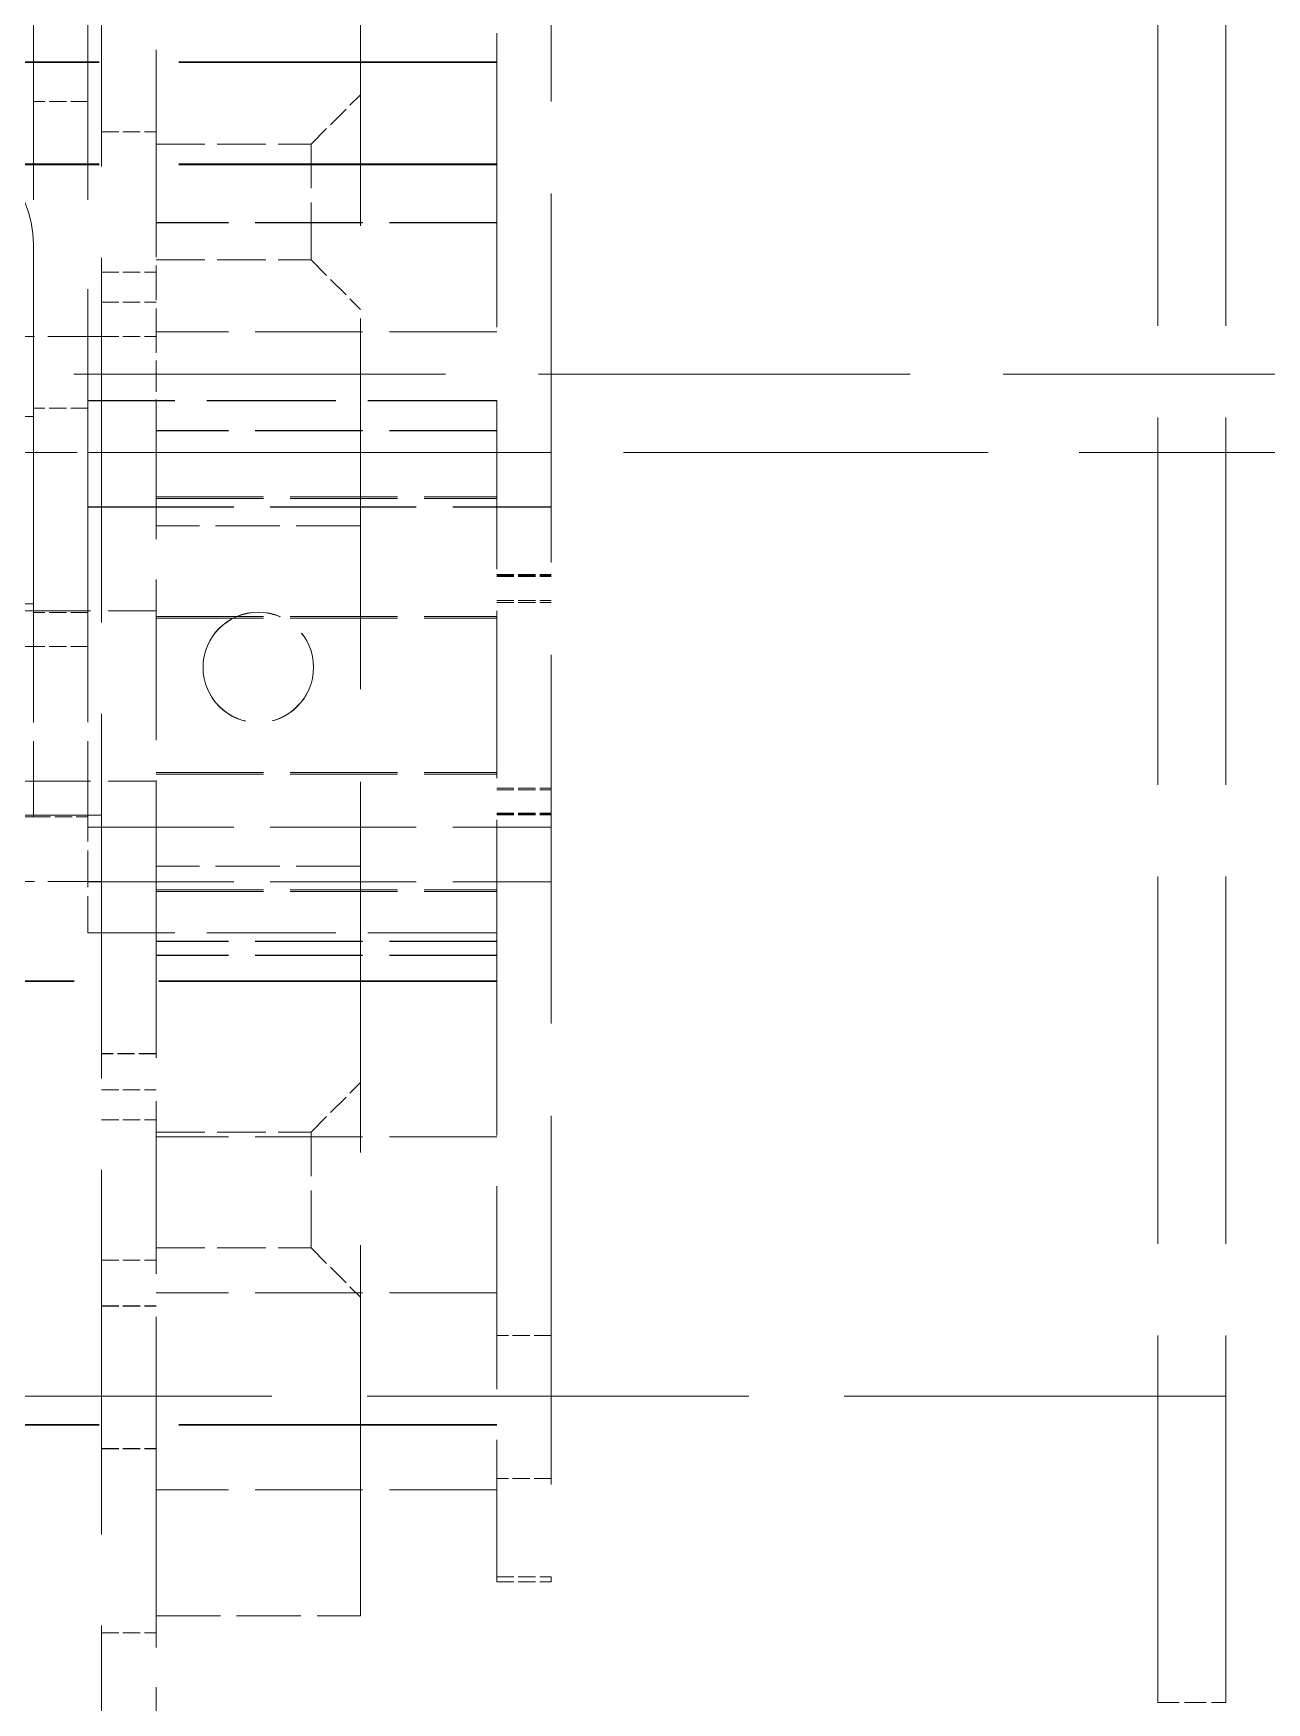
# Model space of a CAD drawing. Header units: millimetres. Extents: x 0 to 5945, y 0 to 4205.
# Drawn here: x 1874.28 to 1910.47, y 2366.46 to 2415.46 of the extents above; entities that cross this region are included whole.
import ezdxf

# ---------------------------------------------------------------- set-up
doc = ezdxf.new("R2010")
doc.units = ezdxf.units.MM
doc.header["$LTSCALE"] = 5
doc.linetypes.add('DASHED', pattern=[0.2067, 0.1654, -0.0413])
doc.layers.add('가려진 것(ISO)', color=2, linetype='DASHED', lineweight=18)

msp = doc.modelspace()

# ---------------------------------------------------------------- linework, layer by layer
at = {"layer": '가려진 것(ISO)', "ltscale": 13.033951}
for p, q in [((1907.276, 2366.457), (1907.276, 2824.457)), ((1909.276, 2366.457), (1909.276, 2824.457))]:
    msp.add_line(p, q, dxfattribs=at)
at = {"layer": '가려진 것(ISO)', "ltscale": 13.159168}
msp.add_line((1883.876, 2369.006), (1883.876, 2777.006), dxfattribs=at)
at = {"layer": '가려진 것(ISO)', "ltscale": 13.094662}
msp.add_line((1889.476, 2776.152), (1889.476, 2370.152), dxfattribs=at)
at = {"layer": '가려진 것(ISO)', "ltscale": 12.950622}
msp.add_line((1876.276, 2358.007), (1876.276, 2772.925), dxfattribs=at)
at = {"layer": '가려진 것(ISO)', "ltscale": 12.689198}
for p, q in [((1874.276, 2397.457), (1874.276, 2489.257)), ((1875.876, 2397.457), (1875.876, 2489.257))]:
    msp.add_line(p, q, dxfattribs=at)
at = {"layer": '가려진 것(ISO)', "ltscale": 6.132794}
for p, q in [((1877.876, 2409.906), (1877.876, 2426.005)), ((1877.876, 2372.706), (1877.876, 2388.805))]:
    msp.add_line(p, q, dxfattribs=at)
at = {"layer": '가려진 것(ISO)', "ltscale": 10.440296}
msp.add_line((1887.876, 2426.256), (1887.876, 2404.676), dxfattribs=at)
at = {"layer": '가려진 것(ISO)', "ltscale": 11.288502}
for p, q in [((1887.876, 2414.625), (1852.876, 2414.625)), ((1887.876, 2414.619), (1852.876, 2414.619)), ((1887.876, 2414.619), (1852.876, 2414.619)), ((1887.876, 2414.612), (1852.876, 2414.612)), ((1887.876, 2414.612), (1852.876, 2414.612)), ((1887.876, 2414.606), (1852.876, 2414.606)), ((1887.876, 2414.606), (1852.876, 2414.606)), ((1887.876, 2414.6), (1852.876, 2414.6)), ((1887.876, 2411.624), (1852.876, 2411.624)), ((1887.876, 2411.618), (1852.876, 2411.618)), ((1887.876, 2411.618), (1852.876, 2411.618)), ((1887.876, 2411.612), (1852.876, 2411.612)), ((1887.876, 2411.611), (1852.876, 2411.611)), ((1887.876, 2411.605), (1852.876, 2411.605)), ((1887.876, 2411.605), (1852.876, 2411.605)), ((1887.876, 2411.599), (1852.876, 2411.599)), ((1887.876, 2374.625), (1852.876, 2374.625)), ((1887.876, 2374.619), (1852.876, 2374.619)), ((1887.876, 2374.619), (1852.876, 2374.619)), ((1887.876, 2374.612), (1852.876, 2374.612)), ((1887.876, 2374.612), (1852.876, 2374.612)), ((1887.876, 2374.606), (1852.876, 2374.606)), ((1887.876, 2374.606), (1852.876, 2374.606)), ((1887.876, 2374.6), (1852.876, 2374.6))]:
    msp.add_line(p, q, dxfattribs=at)
at = {"layer": '가려진 것(ISO)', "ltscale": 0.609403}
for p, q in [((1875.876, 2413.457), (1874.276, 2413.457)), ((1876.276, 2412.568), (1877.876, 2412.568)), ((1876.276, 2412.567), (1877.876, 2412.567)), ((1876.276, 2408.445), (1877.876, 2408.445)), ((1876.276, 2408.445), (1877.876, 2408.445)), ((1876.276, 2408.444), (1877.876, 2408.444)), ((1876.276, 2407.568), (1877.876, 2407.568)), ((1876.276, 2407.568), (1877.876, 2407.568)), ((1876.276, 2406.564), (1877.876, 2406.564)), ((1876.276, 2406.564), (1877.876, 2406.564)), ((1876.276, 2406.564), (1877.876, 2406.564)), ((1875.876, 2404.457), (1874.276, 2404.457)), ((1874.276, 2404.207), (1872.676, 2404.207)), ((1887.876, 2399.568), (1889.476, 2399.568)), ((1887.876, 2399.564), (1889.476, 2399.564)), ((1887.876, 2399.545), (1889.476, 2399.545)), ((1887.876, 2399.541), (1889.476, 2399.541)), ((1887.876, 2399.518), (1889.476, 2399.518)), ((1887.876, 2399.514), (1889.476, 2399.514)), ((1874.276, 2398.707), (1872.676, 2398.707)), ((1887.876, 2398.805), (1889.476, 2398.805)), ((1887.876, 2398.755), (1889.476, 2398.755)), ((1875.876, 2398.457), (1874.276, 2398.457)), ((1874.276, 2397.457), (1872.676, 2397.457)), ((1875.876, 2397.457), (1874.276, 2397.457)), ((1887.876, 2393.305), (1889.476, 2393.305)), ((1887.876, 2393.255), (1889.476, 2393.255)), ((1872.676, 2392.457), (1874.276, 2392.457)), ((1874.276, 2392.457), (1875.876, 2392.457)), ((1887.876, 2392.568), (1889.476, 2392.568)), ((1887.876, 2392.564), (1889.476, 2392.564)), ((1887.876, 2392.545), (1889.476, 2392.545)), ((1887.876, 2392.541), (1889.476, 2392.541)), ((1887.876, 2392.518), (1889.476, 2392.518)), ((1887.876, 2392.514), (1889.476, 2392.514)), ((1877.876, 2385.507), (1876.276, 2385.507)), ((1877.876, 2385.507), (1876.276, 2385.507)), ((1877.876, 2385.506), (1876.276, 2385.506)), ((1876.276, 2384.445), (1877.876, 2384.445)), ((1876.276, 2384.445), (1877.876, 2384.445)), ((1876.276, 2383.569), (1877.876, 2383.569)), ((1876.276, 2383.568), (1877.876, 2383.568)), ((1876.276, 2379.446), (1877.876, 2379.446)), ((1876.276, 2379.445), (1877.876, 2379.445)), ((1876.276, 2378.107), (1877.876, 2378.107)), ((1876.276, 2378.095), (1877.876, 2378.095)), ((1889.476, 2377.232), (1887.876, 2377.232)), ((1876.276, 2373.919), (1877.876, 2373.919)), ((1876.276, 2373.907), (1877.876, 2373.907)), ((1889.476, 2373.032), (1887.876, 2373.032)), ((1887.876, 2370.152), (1889.476, 2370.152)), ((1887.876, 2369.998), (1889.476, 2369.998)), ((1876.276, 2368.507), (1877.876, 2368.507))]:
    msp.add_line(p, q, dxfattribs=at)
at = {"layer": '가려진 것(ISO)', "ltscale": 0.781058}
for p, q in [((1882.426, 2412.206), (1883.876, 2413.656)), ((1882.426, 2412.206), (1883.876, 2413.656)), ((1882.426, 2412.206), (1883.876, 2413.656)), ((1882.426, 2408.806), (1883.876, 2407.356)), ((1882.426, 2408.806), (1883.876, 2407.356)), ((1882.426, 2408.806), (1883.876, 2407.356)), ((1882.426, 2383.206), (1883.876, 2384.656)), ((1882.426, 2383.206), (1883.876, 2384.656)), ((1882.426, 2383.206), (1883.876, 2384.656)), ((1882.426, 2379.806), (1883.876, 2378.356)), ((1882.426, 2379.806), (1883.876, 2378.356)), ((1882.426, 2379.806), (1883.876, 2378.356))]:
    msp.add_line(p, q, dxfattribs=at)
at = {"layer": '가려진 것(ISO)', "ltscale": 1.733174}
for p, q in [((1877.876, 2412.206), (1882.426, 2412.206)), ((1877.876, 2412.206), (1882.426, 2412.206)), ((1877.876, 2412.206), (1882.426, 2412.206)), ((1877.876, 2408.806), (1882.426, 2408.806)), ((1877.876, 2408.806), (1882.426, 2408.806)), ((1877.876, 2408.806), (1882.426, 2408.806)), ((1877.876, 2383.206), (1882.426, 2383.206)), ((1877.876, 2383.206), (1882.426, 2383.206)), ((1877.876, 2383.206), (1882.426, 2383.206)), ((1877.876, 2379.806), (1882.426, 2379.806)), ((1877.876, 2379.806), (1882.426, 2379.806)), ((1877.876, 2379.806), (1882.426, 2379.806))]:
    msp.add_line(p, q, dxfattribs=at)
at = {"layer": '가려진 것(ISO)', "ltscale": 2.034385}
for p, q in [((1882.426, 2408.806), (1882.426, 2412.206)), ((1882.426, 2379.806), (1882.426, 2383.206))]:
    msp.add_line(p, q, dxfattribs=at)
at = {"layer": '가려진 것(ISO)', "ltscale": 3.809293}
for p, q in [((1887.876, 2409.906), (1877.876, 2409.906)), ((1887.876, 2409.9), (1877.876, 2409.9)), ((1887.876, 2406.697), (1877.876, 2406.697)), ((1887.876, 2406.696), (1877.876, 2406.696)), ((1887.876, 2403.797), (1877.876, 2403.797)), ((1887.876, 2403.796), (1877.876, 2403.796)), ((1887.876, 2403.796), (1877.876, 2403.796)), ((1887.876, 2403.792), (1877.876, 2403.792)), ((1877.876, 2401.856), (1887.876, 2401.856)), ((1877.876, 2401.806), (1887.876, 2401.806)), ((1877.876, 2398.344), (1887.876, 2398.344)), ((1877.876, 2398.294), (1887.876, 2398.294)), ((1877.876, 2393.765), (1887.876, 2393.765)), ((1877.876, 2393.715), (1887.876, 2393.715)), ((1877.876, 2390.316), (1887.876, 2390.316)), ((1877.876, 2390.266), (1887.876, 2390.266)), ((1887.876, 2388.805), (1877.876, 2388.805)), ((1887.876, 2388.8), (1877.876, 2388.8)), ((1887.876, 2388.398), (1877.876, 2388.398)), ((1887.876, 2388.393), (1877.876, 2388.393)), ((1887.876, 2383.063), (1877.876, 2383.063)), ((1887.876, 2378.483), (1877.876, 2378.483)), ((1887.876, 2372.706), (1877.876, 2372.706)), ((1887.876, 2372.7), (1877.876, 2372.7))]:
    msp.add_line(p, q, dxfattribs=at)
at = {"layer": '가려진 것(ISO)', "ltscale": 6.837494}
for p, q in [((1877.876, 2409.9), (1877.876, 2409.906)), ((1877.876, 2372.7), (1877.876, 2372.706))]:
    msp.add_line(p, q, dxfattribs=at)
at = {"layer": '가려진 것(ISO)', "ltscale": 1.220233}
msp.add_line((1877.876, 2409.9), (1877.876, 2406.697), dxfattribs=at)
at = {"layer": '가려진 것(ISO)', "ltscale": 4.494984}
msp.add_line((1874.276, 2397.457), (1874.276, 2409.257), dxfattribs=at)
at = {"layer": '가려진 것(ISO)', "ltscale": 0.015607}
for p, q in [((1882.426, 2408.806), (1882.426, 2408.806)), ((1882.426, 2379.806), (1882.426, 2379.806))]:
    msp.add_line(p, q, dxfattribs=at)
at = {"layer": '가려진 것(ISO)', "ltscale": 1.904597}
for p, q in [((1876.276, 2406.564), (1871.276, 2406.564)), ((1876.276, 2406.564), (1871.276, 2406.564)), ((1876.276, 2406.564), (1871.276, 2406.564)), ((1879.255, 2396.843), (1879.255, 2396.849)), ((1882.497, 2396.843), (1882.497, 2396.849)), ((1876.276, 2390.565), (1871.276, 2390.565)), ((1876.276, 2390.565), (1871.276, 2390.565)), ((1876.276, 2390.564), (1871.276, 2390.564))]:
    msp.add_line(p, q, dxfattribs=at)
at = {"layer": '가려진 것(ISO)', "ltscale": 1.10435}
msp.add_line((1877.876, 2403.797), (1877.876, 2406.697), dxfattribs=at)
at = {"layer": '가려진 것(ISO)', "ltscale": 13.194353}
msp.add_line((2036.376, 2405.457), (1586.376, 2405.457), dxfattribs=at)
at = {"layer": '가려진 것(ISO)', "ltscale": 4.571172}
for p, q in [((1887.876, 2404.676), (1875.876, 2404.676)), ((1887.876, 2404.671), (1875.876, 2404.671)), ((1887.876, 2389.057), (1875.876, 2389.057)), ((1887.876, 2389.052), (1875.876, 2389.052))]:
    msp.add_line(p, q, dxfattribs=at)
at = {"layer": '가려진 것(ISO)', "ltscale": 0.013309}
msp.add_line((1887.876, 2404.676), (1887.876, 2404.641), dxfattribs=at)
at = {"layer": '가려진 것(ISO)', "ltscale": 5.936498}
msp.add_line((1887.876, 2404.641), (1887.876, 2389.057), dxfattribs=at)
at = {"layer": '가려진 것(ISO)', "ltscale": 5.710955}
msp.add_line((1877.876, 2388.805), (1877.876, 2403.797), dxfattribs=at)
at = {"layer": '가려진 것(ISO)', "ltscale": 12.937192}
msp.add_line((1584.076, 2403.157), (2038.676, 2403.157), dxfattribs=at)
at = {"layer": '가려진 것(ISO)', "ltscale": 5.180675}
for p, q in [((1875.876, 2403.155), (1889.476, 2403.155)), ((1875.876, 2403.152), (1889.476, 2403.152)), ((1875.876, 2401.555), (1889.476, 2401.555)), ((1875.876, 2401.552), (1889.476, 2401.552)), ((1875.876, 2392.155), (1889.476, 2392.155)), ((1875.876, 2392.153), (1889.476, 2392.153)), ((1875.876, 2390.555), (1889.476, 2390.555)), ((1875.876, 2390.552), (1889.476, 2390.552))]:
    msp.add_line(p, q, dxfattribs=at)
at = {"layer": '가려진 것(ISO)', "ltscale": 2.285536}
for p, q in [((1883.876, 2401.006), (1877.876, 2401.006)), ((1883.876, 2401.006), (1877.876, 2401.006)), ((1883.876, 2401.006), (1877.876, 2401.006)), ((1883.876, 2391.006), (1877.876, 2391.006)), ((1883.876, 2391.006), (1877.876, 2391.006)), ((1883.876, 2391.006), (1877.876, 2391.006)), ((1877.876, 2369.007), (1883.876, 2369.007)), ((1877.876, 2369.006), (1883.876, 2369.006)), ((1877.876, 2369.006), (1883.876, 2369.006)), ((1877.876, 2369.006), (1883.876, 2369.006)), ((1877.876, 2369.006), (1883.876, 2369.006))]:
    msp.add_line(p, q, dxfattribs=at)
at = {"layer": '가려진 것(ISO)', "ltscale": 2.5141}
for p, q in [((1871.276, 2398.507), (1877.876, 2398.507)), ((1871.276, 2393.507), (1877.876, 2393.507)), ((1871.276, 2393.507), (1877.876, 2393.507))]:
    msp.add_line(p, q, dxfattribs=at)
at = {"layer": '가려진 것(ISO)', "ltscale": 2.693548}
for p, q in [((1874.276, 2392.457), (1874.276, 2397.457)), ((1874.276, 2397.457), (1874.276, 2392.457)), ((1875.876, 2392.457), (1875.876, 2397.457))]:
    msp.add_line(p, q, dxfattribs=at)
at = {"layer": '가려진 것(ISO)', "ltscale": 12.094824}
msp.add_line((1876.276, 2392.507), (1826.276, 2392.507), dxfattribs=at)
at = {"layer": '가려진 것(ISO)', "ltscale": 1.295272}
msp.add_line((1875.876, 2389.057), (1875.876, 2392.457), dxfattribs=at)
at = {"layer": '가려진 것(ISO)', "ltscale": 6.051197}
msp.add_line((1875.876, 2389.052), (1875.876, 2389.057), dxfattribs=at)
at = {"layer": '가려진 것(ISO)', "ltscale": 0.759902}
msp.add_line((1887.876, 2389.057), (1887.876, 2389.056), dxfattribs=at)
at = {"layer": '가려진 것(ISO)', "ltscale": 7.201294}
msp.add_line((1887.876, 2389.056), (1887.876, 2370.152), dxfattribs=at)
at = {"layer": '가려진 것(ISO)', "ltscale": 11.998065}
for p, q in [((1887.876, 2387.645), (1825.876, 2387.645)), ((1887.876, 2387.626), (1825.876, 2387.626))]:
    msp.add_line(p, q, dxfattribs=at)
at = {"layer": '가려진 것(ISO)', "ltscale": 13.546203}
msp.add_line((1909.276, 2375.457), (1811.276, 2375.457), dxfattribs=at)
at = {"layer": '가려진 것(ISO)', "ltscale": 5.59736}
msp.add_line((1877.876, 2372.7), (1877.876, 2358.007), dxfattribs=at)
at = {"layer": '가려진 것(ISO)', "ltscale": 13.101744}
for p, q in [((1887.876, 2370.152), (1887.876, 2369.998)), ((1889.476, 2370.152), (1889.476, 2369.998))]:
    msp.add_line(p, q, dxfattribs=at)
at = {"layer": '가려진 것(ISO)', "ltscale": 9.04697e-05}
msp.add_line((1883.876, 2369.006), (1883.876, 2369.006), dxfattribs=at)
at = {"layer": '가려진 것(ISO)', "ltscale": 0.761779}
msp.add_line((1907.276, 2366.457), (1909.276, 2366.457), dxfattribs=at)
at = {"layer": '가려진 것(ISO)', "ltscale": 1.91471}
msp.add_arc((1871.076, 2409.257), 3.2, 0, 90, dxfattribs=at)
at = {"layer": '가려진 것(ISO)', "ltscale": 3.879783}
for centre in [(1880.876, 2396.849), (1880.876, 2396.843)]:
    msp.add_ellipse(centre, major_axis=(-1.621, 0), ratio=0.999999, dxfattribs=at)

doc.saveas('drawing.dxf')
